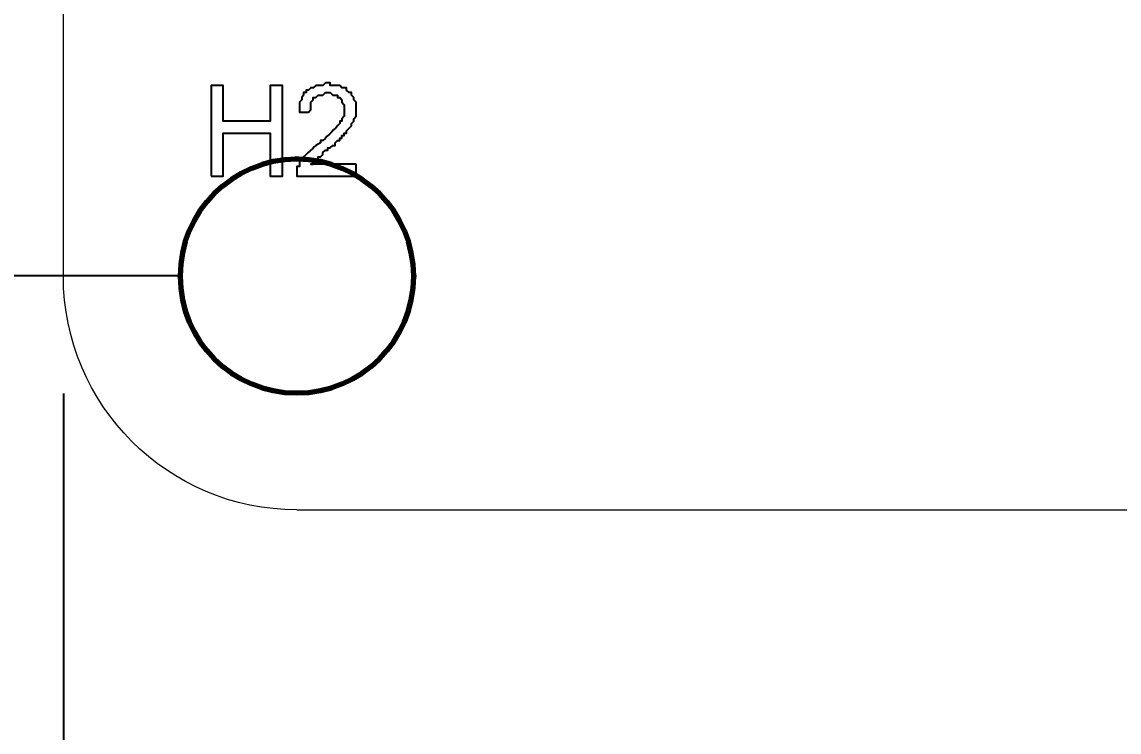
# Model space of a CAD drawing. Header units: millimetres. Extents: x -109 to -14.2, y -107.5 to -24.7.
# Drawn here: x -88.26 to -76.56, y -99.97 to -92.4 of the extents above; entities that cross this region are included whole.
import ezdxf

# ---------------------------------------------------------------- set-up
doc = ezdxf.new("R2010")
doc.units = ezdxf.units.MM
doc.header["$MEASUREMENT"] = 0
doc.layers.add('layer 1', color=7, linetype='Continuous')
doc.styles.get("Standard").update_dxf_attribs({"font": 'Deng.ttf'})
doc.dimstyles.get("Standard").update_dxf_attribs({"dimscale": 20, "dimtxt": 0.18, "dimasz": 0.18, "dimexe": 0.18, "dimexo": 0.0625, "dimgap": 0.09, "dimtad": 0, "dimtih": 1, "dimtoh": 1, "dimdec": 1, "dimzin": 0, "dimdsep": 46, "dimtxsty": 'Standard', "dimcen": 0.09, "dimadec": 0, "dimazin": 0, "dimtfac": 1, "dimtdec": 1, "dimtofl": 0, "dimtmove": 0, "dimatfit": 3, "dimfxl": 1, "dimtolj": 1, "dimtzin": 0, "dimarcsym": 0})

# ---------------------------------------------------------------- blocks, each defined once
blk = doc.blocks.new('*D4')
at = {"color": 0, "lineweight": -2, "transparency": 16777216}
for p, q in [((-87.814, -96.362), (-87.814, -107.54)), ((-30.83, -96.362), (-30.83, -107.54)), ((-84.214, -103.94), (-65.841, -103.94)), ((-34.43, -103.94), (-52.803, -103.94))]:
    blk.add_line(p, q, dxfattribs=at)
at = {"color": 0, "transparency": 16777216}
for points in [[(-84.214, -103.34), (-84.214, -104.54), (-87.814, -103.94)], [(-34.43, -103.34), (-34.43, -104.54), (-30.83, -103.94)]]:
    blk.add_solid(points, dxfattribs=at)
at = {"layer": 'Defpoints', "color": 0, "transparency": 16777216}
for p in [(-87.814, -95.112), (-30.83, -95.112), (-30.83, -103.94)]:
    blk.add_point(p, dxfattribs=at)
at = {"color": 0, "transparency": 16777216, "insert": (-59.322, -103.94), "char_height": 3.6, "attachment_point": 5}
blk.add_mtext('\\A1;57.0', dxfattribs=at)
blk = doc.blocks.new('*D5')
at = {"color": 0, "lineweight": -2, "transparency": 16777216}
for p, q in [((-86.575, -37.11), (-107.815, -37.11)), ((-104.215, -40.71), (-104.215, -62.346)), ((-104.215, -91.51), (-104.215, -69.874)), ((-86.575, -95.11), (-107.815, -95.11))]:
    blk.add_line(p, q, dxfattribs=at)
at = {"color": 0, "transparency": 16777216}
for points in [[(-104.815, -40.71), (-103.615, -40.71), (-104.215, -37.11)], [(-104.815, -91.51), (-103.615, -91.51), (-104.215, -95.11)]]:
    blk.add_solid(points, dxfattribs=at)
at = {"layer": 'Defpoints', "color": 0, "transparency": 16777216}
for p in [(-85.325, -37.11), (-104.215, -95.11), (-85.325, -95.11)]:
    blk.add_point(p, dxfattribs=at)
at = {"color": 0, "transparency": 16777216, "insert": (-104.215, -66.11), "char_height": 3.6, "attachment_point": 5}
blk.add_mtext('\\A1;58.0', dxfattribs=at)

msp = doc.modelspace()

# ---------------------------------------------------------------- linework, layer by layer
at = {"layer": 'layer 1', "color": 0, "lineweight": 18}
for points in [[(-87.814, -95.112), (-87.814, -95.112), (-87.814, -37.108), (-87.814, -37.108)], [(-85.323, -97.603), (-86.698, -97.603), (-87.814, -96.486), (-87.814, -95.112)], [(-85.323, -97.603), (-85.323, -97.603), (-33.321, -97.603), (-33.321, -97.603)]]:
    msp.add_open_spline(points, degree=3, dxfattribs=at)
at = {"layer": 'layer 1', "color": 0}
for points, knots in [([(-86.239, -94.047), (-86.239, -94.047), (-86.239, -93.079), (-86.239, -93.079), (-86.239, -93.079), (-86.239, -93.079), (-86.11, -93.079), (-86.11, -93.079), (-86.11, -93.079), (-86.11, -93.079), (-86.11, -93.46), (-86.11, -93.46), (-86.11, -93.46), (-86.11, -93.46), (-85.607, -93.46), (-85.607, -93.46), (-85.607, -93.46), (-85.607, -93.46), (-85.607, -93.079), (-85.607, -93.079), (-85.607, -93.079), (-85.607, -93.079), (-85.478, -93.079), (-85.478, -93.079), (-85.478, -93.079), (-85.478, -93.079), (-85.478, -94.047), (-85.478, -94.047), (-85.478, -94.047), (-85.478, -94.047), (-85.607, -94.047), (-85.607, -94.047), (-85.607, -94.047), (-85.607, -94.047), (-85.607, -93.589), (-85.607, -93.589), (-85.607, -93.589), (-85.607, -93.589), (-86.11, -93.589), (-86.11, -93.589), (-86.11, -93.589), (-86.11, -93.589), (-86.11, -94.047), (-86.11, -94.047), (-86.11, -94.047), (-86.11, -94.047), (-86.239, -94.047), (-86.239, -94.047)], [0, 0, 0, 0, 0.076923, 0.076923, 0.076923, 0.076923, 0.153846, 0.153846, 0.153846, 0.153846, 0.230769, 0.230769, 0.230769, 0.230769, 0.307692, 0.307692, 0.307692, 0.307692, 0.384615, 0.384615, 0.384615, 0.384615, 0.461538, 0.461538, 0.461538, 0.461538, 0.538462, 0.538462, 0.538462, 0.538462, 0.615385, 0.615385, 0.615385, 0.615385, 0.692308, 0.692308, 0.692308, 0.692308, 0.769231, 0.769231, 0.769231, 0.769231, 0.846154, 0.846154, 0.846154, 0.846154, 1, 1, 1, 1]), ([(-84.691, -93.918), (-84.691, -93.918), (-84.691, -94.047), (-84.691, -94.047), (-84.691, -94.047), (-84.691, -94.047), (-85.323, -94.047), (-85.323, -94.047), (-85.323, -94.047), (-85.323, -94.047), (-85.323, -93.944), (-85.323, -93.944), (-85.323, -93.944), (-85.323, -93.944), (-85.297, -93.944), (-85.297, -93.944), (-85.297, -93.944), (-85.297, -93.944), (-85.297, -93.892), (-85.297, -93.892), (-85.297, -93.892), (-85.297, -93.892), (-85.271, -93.866), (-85.271, -93.866), (-85.271, -93.866), (-85.271, -93.866), (-85.252, -93.866), (-85.252, -93.866), (-85.252, -93.866), (-85.252, -93.866), (-85.252, -93.84), (-85.252, -93.84), (-85.252, -93.84), (-85.206, -93.798), (-85.167, -93.765), (-85.123, -93.718), (-85.123, -93.718), (-85.123, -93.718), (-85.071, -93.692), (-85.071, -93.692), (-85.071, -93.692), (-85.071, -93.692), (-85.071, -93.666), (-85.071, -93.666), (-85.071, -93.666), (-85.071, -93.666), (-85.046, -93.666), (-85.046, -93.666), (-85.046, -93.666), (-84.985, -93.606), (-84.925, -93.546), (-84.865, -93.485), (-84.865, -93.485), (-84.865, -93.485), (-84.865, -93.46), (-84.865, -93.46), (-84.865, -93.46), (-84.865, -93.46), (-84.845, -93.46), (-84.845, -93.46), (-84.845, -93.46), (-84.845, -93.46), (-84.845, -93.434), (-84.845, -93.434), (-84.845, -93.434), (-84.845, -93.434), (-84.82, -93.408), (-84.82, -93.408), (-84.82, -93.408), (-84.82, -93.408), (-84.82, -93.285), (-84.82, -93.285), (-84.82, -93.285), (-84.82, -93.285), (-84.845, -93.259), (-84.845, -93.259), (-84.845, -93.259), (-84.845, -93.259), (-84.845, -93.234), (-84.845, -93.234), (-84.845, -93.234), (-84.845, -93.234), (-84.865, -93.208), (-84.865, -93.208), (-84.865, -93.208), (-84.865, -93.208), (-84.891, -93.208), (-84.891, -93.208), (-84.891, -93.208), (-84.891, -93.208), (-84.891, -93.182), (-84.891, -93.182), (-84.891, -93.182), (-84.891, -93.182), (-84.942, -93.182), (-84.942, -93.182), (-84.942, -93.182), (-84.942, -93.182), (-84.968, -93.156), (-84.968, -93.156), (-84.968, -93.156), (-84.968, -93.156), (-85.02, -93.156), (-85.02, -93.156), (-85.02, -93.156), (-85.02, -93.156), (-85.046, -93.182), (-85.046, -93.182), (-85.046, -93.182), (-85.046, -93.182), (-85.097, -93.182), (-85.097, -93.182), (-85.097, -93.182), (-85.097, -93.182), (-85.123, -93.208), (-85.123, -93.208), (-85.123, -93.208), (-85.123, -93.208), (-85.149, -93.208), (-85.149, -93.208), (-85.149, -93.208), (-85.149, -93.208), (-85.149, -93.234), (-85.149, -93.234), (-85.149, -93.234), (-85.149, -93.234), (-85.175, -93.259), (-85.175, -93.259), (-85.175, -93.259), (-85.175, -93.259), (-85.175, -93.337), (-85.175, -93.337), (-85.175, -93.337), (-85.175, -93.337), (-85.2, -93.363), (-85.2, -93.363), (-85.2, -93.363), (-85.2, -93.363), (-85.297, -93.363), (-85.297, -93.363), (-85.297, -93.363), (-85.297, -93.363), (-85.297, -93.259), (-85.297, -93.259), (-85.297, -93.259), (-85.297, -93.259), (-85.271, -93.234), (-85.271, -93.234), (-85.271, -93.234), (-85.271, -93.234), (-85.271, -93.208), (-85.271, -93.208), (-85.271, -93.208), (-85.271, -93.208), (-85.252, -93.182), (-85.252, -93.182), (-85.252, -93.182), (-85.252, -93.182), (-85.252, -93.156), (-85.252, -93.156), (-85.252, -93.156), (-85.252, -93.156), (-85.226, -93.156), (-85.226, -93.156), (-85.226, -93.156), (-85.226, -93.156), (-85.226, -93.13), (-85.226, -93.13), (-85.226, -93.13), (-85.226, -93.13), (-85.2, -93.13), (-85.2, -93.13), (-85.2, -93.13), (-85.2, -93.13), (-85.175, -93.105), (-85.175, -93.105), (-85.175, -93.105), (-85.175, -93.105), (-85.149, -93.105), (-85.149, -93.105), (-85.149, -93.105), (-85.149, -93.105), (-85.123, -93.079), (-85.123, -93.079), (-85.123, -93.079), (-85.123, -93.079), (-85.046, -93.079), (-85.046, -93.079), (-85.046, -93.079), (-85.046, -93.079), (-85.02, -93.053), (-85.02, -93.053), (-85.02, -93.053), (-85.02, -93.053), (-84.968, -93.053), (-84.968, -93.053), (-84.968, -93.053), (-84.968, -93.053), (-84.968, -93.079), (-84.968, -93.079), (-84.968, -93.079), (-84.968, -93.079), (-84.865, -93.079), (-84.865, -93.079), (-84.865, -93.079), (-84.865, -93.079), (-84.845, -93.105), (-84.845, -93.105), (-84.845, -93.105), (-84.845, -93.105), (-84.794, -93.105), (-84.794, -93.105), (-84.794, -93.105), (-84.794, -93.105), (-84.794, -93.13), (-84.794, -93.13), (-84.794, -93.13), (-84.794, -93.13), (-84.768, -93.156), (-84.768, -93.156), (-84.768, -93.156), (-84.768, -93.156), (-84.742, -93.156), (-84.742, -93.156), (-84.742, -93.156), (-84.742, -93.156), (-84.742, -93.182), (-84.742, -93.182), (-84.742, -93.182), (-84.742, -93.182), (-84.716, -93.208), (-84.716, -93.208), (-84.716, -93.208), (-84.716, -93.208), (-84.716, -93.234), (-84.716, -93.234), (-84.716, -93.234), (-84.716, -93.234), (-84.691, -93.259), (-84.691, -93.259), (-84.691, -93.259), (-84.691, -93.259), (-84.691, -93.408), (-84.691, -93.408), (-84.691, -93.408), (-84.691, -93.408), (-84.716, -93.434), (-84.716, -93.434), (-84.716, -93.434), (-84.716, -93.434), (-84.716, -93.46), (-84.716, -93.46), (-84.716, -93.46), (-84.716, -93.46), (-84.742, -93.485), (-84.742, -93.485), (-84.742, -93.485), (-84.742, -93.485), (-84.742, -93.511), (-84.742, -93.511), (-84.742, -93.511), (-84.742, -93.511), (-84.794, -93.563), (-84.794, -93.563), (-84.794, -93.563), (-84.794, -93.563), (-84.794, -93.589), (-84.794, -93.589), (-84.794, -93.589), (-84.794, -93.589), (-84.82, -93.589), (-84.82, -93.589), (-84.82, -93.589), (-84.82, -93.589), (-84.82, -93.614), (-84.82, -93.614), (-84.82, -93.614), (-84.82, -93.614), (-84.845, -93.614), (-84.845, -93.614), (-84.845, -93.614), (-84.845, -93.614), (-84.845, -93.64), (-84.845, -93.64), (-84.845, -93.64), (-84.845, -93.64), (-84.865, -93.64), (-84.865, -93.64), (-84.865, -93.64), (-84.865, -93.64), (-84.865, -93.666), (-84.865, -93.666), (-84.865, -93.666), (-84.865, -93.666), (-84.891, -93.666), (-84.891, -93.666), (-84.891, -93.666), (-84.891, -93.666), (-84.916, -93.692), (-84.916, -93.692), (-84.916, -93.692), (-84.916, -93.692), (-84.916, -93.718), (-84.916, -93.718), (-84.916, -93.718), (-84.916, -93.718), (-84.942, -93.718), (-84.942, -93.718), (-84.942, -93.718), (-84.942, -93.718), (-84.968, -93.744), (-84.968, -93.744), (-84.968, -93.744), (-84.968, -93.744), (-84.994, -93.744), (-84.994, -93.744), (-84.994, -93.744), (-84.994, -93.744), (-84.994, -93.769), (-84.994, -93.769), (-84.994, -93.769), (-84.994, -93.769), (-85.02, -93.769), (-85.02, -93.769), (-85.02, -93.769), (-85.02, -93.769), (-85.046, -93.795), (-85.046, -93.795), (-85.046, -93.795), (-85.046, -93.795), (-85.046, -93.814), (-85.046, -93.814), (-85.046, -93.814), (-85.046, -93.814), (-85.071, -93.84), (-85.071, -93.84), (-85.071, -93.84), (-85.071, -93.84), (-85.097, -93.84), (-85.097, -93.84), (-85.097, -93.84), (-85.097, -93.84), (-85.097, -93.866), (-85.097, -93.866), (-85.097, -93.866), (-85.097, -93.866), (-85.123, -93.866), (-85.123, -93.866), (-85.123, -93.866), (-85.123, -93.866), (-85.123, -93.892), (-85.123, -93.892), (-85.123, -93.892), (-85.123, -93.892), (-85.149, -93.892), (-85.149, -93.892), (-85.149, -93.892), (-85.149, -93.892), (-85.149, -93.918), (-85.149, -93.918), (-85.149, -93.918), (-85.149, -93.918), (-85.175, -93.918), (-85.175, -93.918), (-85.175, -93.918), (-85.175, -93.918), (-84.691, -93.918), (-84.691, -93.918)], [0, 0, 0, 0, 0.010753, 0.010753, 0.010753, 0.010753, 0.021505, 0.021505, 0.021505, 0.021505, 0.032258, 0.032258, 0.032258, 0.032258, 0.043011, 0.043011, 0.043011, 0.043011, 0.053763, 0.053763, 0.053763, 0.053763, 0.064516, 0.064516, 0.064516, 0.064516, 0.075269, 0.075269, 0.075269, 0.075269, 0.086022, 0.086022, 0.086022, 0.086022, 0.096774, 0.096774, 0.096774, 0.096774, 0.107527, 0.107527, 0.107527, 0.107527, 0.11828, 0.11828, 0.11828, 0.11828, 0.129032, 0.129032, 0.129032, 0.129032, 0.139785, 0.139785, 0.139785, 0.139785, 0.150538, 0.150538, 0.150538, 0.150538, 0.16129, 0.16129, 0.16129, 0.16129, 0.172043, 0.172043, 0.172043, 0.172043, 0.182796, 0.182796, 0.182796, 0.182796, 0.193548, 0.193548, 0.193548, 0.193548, 0.204301, 0.204301, 0.204301, 0.204301, 0.215054, 0.215054, 0.215054, 0.215054, 0.225806, 0.225806, 0.225806, 0.225806, 0.236559, 0.236559, 0.236559, 0.236559, 0.247312, 0.247312, 0.247312, 0.247312, 0.258065, 0.258065, 0.258065, 0.258065, 0.268817, 0.268817, 0.268817, 0.268817, 0.27957, 0.27957, 0.27957, 0.27957, 0.290323, 0.290323, 0.290323, 0.290323, 0.301075, 0.301075, 0.301075, 0.301075, 0.311828, 0.311828, 0.311828, 0.311828, 0.322581, 0.322581, 0.322581, 0.322581, 0.333333, 0.333333, 0.333333, 0.333333, 0.344086, 0.344086, 0.344086, 0.344086, 0.354839, 0.354839, 0.354839, 0.354839, 0.365591, 0.365591, 0.365591, 0.365591, 0.376344, 0.376344, 0.376344, 0.376344, 0.387097, 0.387097, 0.387097, 0.387097, 0.397849, 0.397849, 0.397849, 0.397849, 0.408602, 0.408602, 0.408602, 0.408602, 0.419355, 0.419355, 0.419355, 0.419355, 0.430108, 0.430108, 0.430108, 0.430108, 0.44086, 0.44086, 0.44086, 0.44086, 0.451613, 0.451613, 0.451613, 0.451613, 0.462366, 0.462366, 0.462366, 0.462366, 0.473118, 0.473118, 0.473118, 0.473118, 0.483871, 0.483871, 0.483871, 0.483871, 0.494624, 0.494624, 0.494624, 0.494624, 0.505376, 0.505376, 0.505376, 0.505376, 0.516129, 0.516129, 0.516129, 0.516129, 0.526882, 0.526882, 0.526882, 0.526882, 0.537634, 0.537634, 0.537634, 0.537634, 0.548387, 0.548387, 0.548387, 0.548387, 0.55914, 0.55914, 0.55914, 0.55914, 0.569892, 0.569892, 0.569892, 0.569892, 0.580645, 0.580645, 0.580645, 0.580645, 0.591398, 0.591398, 0.591398, 0.591398, 0.602151, 0.602151, 0.602151, 0.602151, 0.612903, 0.612903, 0.612903, 0.612903, 0.623656, 0.623656, 0.623656, 0.623656, 0.634409, 0.634409, 0.634409, 0.634409, 0.645161, 0.645161, 0.645161, 0.645161, 0.655914, 0.655914, 0.655914, 0.655914, 0.666667, 0.666667, 0.666667, 0.666667, 0.677419, 0.677419, 0.677419, 0.677419, 0.688172, 0.688172, 0.688172, 0.688172, 0.698925, 0.698925, 0.698925, 0.698925, 0.709677, 0.709677, 0.709677, 0.709677, 0.72043, 0.72043, 0.72043, 0.72043, 0.731183, 0.731183, 0.731183, 0.731183, 0.741935, 0.741935, 0.741935, 0.741935, 0.752688, 0.752688, 0.752688, 0.752688, 0.763441, 0.763441, 0.763441, 0.763441, 0.774194, 0.774194, 0.774194, 0.774194, 0.784946, 0.784946, 0.784946, 0.784946, 0.795699, 0.795699, 0.795699, 0.795699, 0.806452, 0.806452, 0.806452, 0.806452, 0.817204, 0.817204, 0.817204, 0.817204, 0.827957, 0.827957, 0.827957, 0.827957, 0.83871, 0.83871, 0.83871, 0.83871, 0.849462, 0.849462, 0.849462, 0.849462, 0.860215, 0.860215, 0.860215, 0.860215, 0.870968, 0.870968, 0.870968, 0.870968, 0.88172, 0.88172, 0.88172, 0.88172, 0.892473, 0.892473, 0.892473, 0.892473, 0.903226, 0.903226, 0.903226, 0.903226, 0.913978, 0.913978, 0.913978, 0.913979, 0.924731, 0.924731, 0.924731, 0.924731, 0.935484, 0.935484, 0.935484, 0.935484, 0.946237, 0.946237, 0.946237, 0.946237, 0.956989, 0.956989, 0.956989, 0.956989, 0.967742, 0.967742, 0.967742, 0.967742, 0.978495, 0.978495, 0.978495, 0.978495, 1, 1, 1, 1])]:
    msp.add_open_spline(points, degree=3, knots=knots, dxfattribs=at)
at = {"layer": 'layer 1', "color": 0, "lineweight": 9}
msp.add_open_spline([(-85.323, -96.357), (-85.323, -96.357), (-85.659, -96.331), (-85.659, -96.331), (-85.659, -96.331), (-85.659, -96.331), (-85.962, -96.202), (-85.962, -96.202), (-85.962, -96.202), (-85.962, -96.202), (-86.214, -96.002), (-86.214, -96.002), (-86.214, -96.002), (-86.214, -96.002), (-86.42, -95.751), (-86.42, -95.751), (-86.42, -95.751), (-86.42, -95.751), (-86.543, -95.441), (-86.543, -95.441), (-86.543, -95.441), (-86.543, -95.441), (-86.594, -95.112), (-86.594, -95.112), (-86.594, -95.112), (-86.594, -95.112), (-86.543, -94.783), (-86.543, -94.783), (-86.543, -94.783), (-86.543, -94.783), (-86.42, -94.479), (-86.42, -94.479), (-86.42, -94.479), (-86.42, -94.479), (-86.214, -94.221), (-86.214, -94.221), (-86.214, -94.221), (-86.214, -94.221), (-85.962, -94.021), (-85.962, -94.021), (-85.962, -94.021), (-85.962, -94.021), (-85.659, -93.892), (-85.659, -93.892), (-85.659, -93.892), (-85.659, -93.892), (-85.323, -93.84), (-85.323, -93.84), (-85.323, -93.84), (-85.323, -93.84), (-84.994, -93.892), (-84.994, -93.892), (-84.994, -93.892), (-84.994, -93.892), (-84.691, -94.021), (-84.691, -94.021), (-84.691, -94.021), (-84.691, -94.021), (-84.439, -94.221), (-84.439, -94.221), (-84.439, -94.221), (-84.439, -94.221), (-84.232, -94.479), (-84.232, -94.479), (-84.232, -94.479), (-84.232, -94.479), (-84.103, -94.783), (-84.103, -94.783), (-84.103, -94.783), (-84.103, -94.783), (-84.052, -95.112), (-84.052, -95.112), (-84.052, -95.112), (-84.052, -95.112), (-84.103, -95.441), (-84.103, -95.441), (-84.103, -95.441), (-84.103, -95.441), (-84.232, -95.751), (-84.232, -95.751), (-84.232, -95.751), (-84.232, -95.751), (-84.439, -96.002), (-84.439, -96.002), (-84.439, -96.002), (-84.439, -96.002), (-84.691, -96.202), (-84.691, -96.202), (-84.691, -96.202), (-84.691, -96.202), (-84.994, -96.331), (-84.994, -96.331), (-84.994, -96.331), (-84.994, -96.331), (-85.323, -96.357), (-85.323, -96.357)], degree=3, knots=[0, 0, 0, 0, 0.04, 0.04, 0.04, 0.04, 0.08, 0.08, 0.08, 0.08, 0.12, 0.12, 0.12, 0.12, 0.16, 0.16, 0.16, 0.16, 0.2, 0.2, 0.2, 0.2, 0.24, 0.24, 0.24, 0.24, 0.28, 0.28, 0.28, 0.28, 0.32, 0.32, 0.32, 0.32, 0.36, 0.36, 0.36, 0.36, 0.4, 0.4, 0.4, 0.4, 0.44, 0.44, 0.44, 0.44, 0.48, 0.48, 0.48, 0.48, 0.52, 0.52, 0.52, 0.52, 0.56, 0.56, 0.56, 0.56, 0.6, 0.6, 0.6, 0.6, 0.64, 0.64, 0.64, 0.64, 0.68, 0.68, 0.68, 0.68, 0.72, 0.72, 0.72, 0.72, 0.76, 0.76, 0.76, 0.76, 0.8, 0.8, 0.8, 0.8, 0.84, 0.84, 0.84, 0.84, 0.88, 0.88, 0.88, 0.88, 0.92, 0.92, 0.92, 0.92, 1, 1, 1, 1], dxfattribs=at)
msp.add_open_spline([(-85.323, -96.357), (-85.323, -96.357), (-85.659, -96.331), (-85.659, -96.331), (-85.659, -96.331), (-85.659, -96.331), (-85.962, -96.202), (-85.962, -96.202), (-85.962, -96.202), (-85.962, -96.202), (-86.214, -96.002), (-86.214, -96.002), (-86.214, -96.002), (-86.214, -96.002), (-86.42, -95.751), (-86.42, -95.751), (-86.42, -95.751), (-86.42, -95.751), (-86.543, -95.441), (-86.543, -95.441), (-86.543, -95.441), (-86.543, -95.441), (-86.594, -95.112), (-86.594, -95.112), (-86.594, -95.112), (-86.594, -95.112), (-86.543, -94.783), (-86.543, -94.783), (-86.543, -94.783), (-86.543, -94.783), (-86.42, -94.479), (-86.42, -94.479), (-86.42, -94.479), (-86.42, -94.479), (-86.214, -94.221), (-86.214, -94.221), (-86.214, -94.221), (-86.214, -94.221), (-85.962, -94.021), (-85.962, -94.021), (-85.962, -94.021), (-85.962, -94.021), (-85.659, -93.892), (-85.659, -93.892), (-85.659, -93.892), (-85.659, -93.892), (-85.323, -93.84), (-85.323, -93.84), (-85.323, -93.84), (-85.323, -93.84), (-84.994, -93.892), (-84.994, -93.892), (-84.994, -93.892), (-84.994, -93.892), (-84.691, -94.021), (-84.691, -94.021), (-84.691, -94.021), (-84.691, -94.021), (-84.439, -94.221), (-84.439, -94.221), (-84.439, -94.221), (-84.439, -94.221), (-84.232, -94.479), (-84.232, -94.479), (-84.232, -94.479), (-84.232, -94.479), (-84.103, -94.783), (-84.103, -94.783), (-84.103, -94.783), (-84.103, -94.783), (-84.052, -95.112), (-84.052, -95.112), (-84.052, -95.112), (-84.052, -95.112), (-84.103, -95.441), (-84.103, -95.441), (-84.103, -95.441), (-84.103, -95.441), (-84.232, -95.751), (-84.232, -95.751), (-84.232, -95.751), (-84.232, -95.751), (-84.439, -96.002), (-84.439, -96.002), (-84.439, -96.002), (-84.439, -96.002), (-84.691, -96.202), (-84.691, -96.202), (-84.691, -96.202), (-84.691, -96.202), (-84.994, -96.331), (-84.994, -96.331), (-84.994, -96.331), (-84.994, -96.331), (-85.323, -96.357), (-85.323, -96.357)], degree=3, knots=[0, 0, 0, 0, 0.04, 0.04, 0.04, 0.04, 0.08, 0.08, 0.08, 0.08, 0.12, 0.12, 0.12, 0.12, 0.16, 0.16, 0.16, 0.16, 0.2, 0.2, 0.2, 0.2, 0.24, 0.24, 0.24, 0.24, 0.28, 0.28, 0.28, 0.28, 0.32, 0.32, 0.32, 0.32, 0.36, 0.36, 0.36, 0.36, 0.4, 0.4, 0.4, 0.4, 0.44, 0.44, 0.44, 0.44, 0.48, 0.48, 0.48, 0.48, 0.52, 0.52, 0.52, 0.52, 0.56, 0.56, 0.56, 0.56, 0.6, 0.6, 0.6, 0.6, 0.64, 0.64, 0.64, 0.64, 0.68, 0.68, 0.68, 0.68, 0.72, 0.72, 0.72, 0.72, 0.76, 0.76, 0.76, 0.76, 0.8, 0.8, 0.8, 0.8, 0.84, 0.84, 0.84, 0.84, 0.88, 0.88, 0.88, 0.88, 0.92, 0.92, 0.92, 0.92, 1, 1, 1, 1], dxfattribs=at)
msp.add_open_spline([(-85.323, -96.357), (-85.323, -96.357), (-85.659, -96.331), (-85.659, -96.331), (-85.659, -96.331), (-85.659, -96.331), (-85.962, -96.202), (-85.962, -96.202), (-85.962, -96.202), (-85.962, -96.202), (-86.214, -96.002), (-86.214, -96.002), (-86.214, -96.002), (-86.214, -96.002), (-86.42, -95.751), (-86.42, -95.751), (-86.42, -95.751), (-86.42, -95.751), (-86.543, -95.441), (-86.543, -95.441), (-86.543, -95.441), (-86.543, -95.441), (-86.594, -95.112), (-86.594, -95.112), (-86.594, -95.112), (-86.594, -95.112), (-86.543, -94.783), (-86.543, -94.783), (-86.543, -94.783), (-86.543, -94.783), (-86.42, -94.479), (-86.42, -94.479), (-86.42, -94.479), (-86.42, -94.479), (-86.214, -94.221), (-86.214, -94.221), (-86.214, -94.221), (-86.214, -94.221), (-85.962, -94.021), (-85.962, -94.021), (-85.962, -94.021), (-85.962, -94.021), (-85.659, -93.892), (-85.659, -93.892), (-85.659, -93.892), (-85.659, -93.892), (-85.323, -93.84), (-85.323, -93.84), (-85.323, -93.84), (-85.323, -93.84), (-84.994, -93.892), (-84.994, -93.892), (-84.994, -93.892), (-84.994, -93.892), (-84.691, -94.021), (-84.691, -94.021), (-84.691, -94.021), (-84.691, -94.021), (-84.439, -94.221), (-84.439, -94.221), (-84.439, -94.221), (-84.439, -94.221), (-84.232, -94.479), (-84.232, -94.479), (-84.232, -94.479), (-84.232, -94.479), (-84.103, -94.783), (-84.103, -94.783), (-84.103, -94.783), (-84.103, -94.783), (-84.052, -95.112), (-84.052, -95.112), (-84.052, -95.112), (-84.052, -95.112), (-84.103, -95.441), (-84.103, -95.441), (-84.103, -95.441), (-84.103, -95.441), (-84.232, -95.751), (-84.232, -95.751), (-84.232, -95.751), (-84.232, -95.751), (-84.439, -96.002), (-84.439, -96.002), (-84.439, -96.002), (-84.439, -96.002), (-84.691, -96.202), (-84.691, -96.202), (-84.691, -96.202), (-84.691, -96.202), (-84.994, -96.331), (-84.994, -96.331), (-84.994, -96.331), (-84.994, -96.331), (-85.323, -96.357), (-85.323, -96.357)], degree=3, knots=[0, 0, 0, 0, 0.04, 0.04, 0.04, 0.04, 0.08, 0.08, 0.08, 0.08, 0.12, 0.12, 0.12, 0.12, 0.16, 0.16, 0.16, 0.16, 0.2, 0.2, 0.2, 0.2, 0.24, 0.24, 0.24, 0.24, 0.28, 0.28, 0.28, 0.28, 0.32, 0.32, 0.32, 0.32, 0.36, 0.36, 0.36, 0.36, 0.4, 0.4, 0.4, 0.4, 0.44, 0.44, 0.44, 0.44, 0.48, 0.48, 0.48, 0.48, 0.52, 0.52, 0.52, 0.52, 0.56, 0.56, 0.56, 0.56, 0.6, 0.6, 0.6, 0.6, 0.64, 0.64, 0.64, 0.64, 0.68, 0.68, 0.68, 0.68, 0.72, 0.72, 0.72, 0.72, 0.76, 0.76, 0.76, 0.76, 0.8, 0.8, 0.8, 0.8, 0.84, 0.84, 0.84, 0.84, 0.88, 0.88, 0.88, 0.88, 0.92, 0.92, 0.92, 0.92, 1, 1, 1, 1], dxfattribs=at)
msp.add_open_spline([(-85.323, -96.357), (-85.323, -96.357), (-85.659, -96.331), (-85.659, -96.331), (-85.659, -96.331), (-85.659, -96.331), (-85.962, -96.202), (-85.962, -96.202), (-85.962, -96.202), (-85.962, -96.202), (-86.214, -96.002), (-86.214, -96.002), (-86.214, -96.002), (-86.214, -96.002), (-86.42, -95.751), (-86.42, -95.751), (-86.42, -95.751), (-86.42, -95.751), (-86.543, -95.441), (-86.543, -95.441), (-86.543, -95.441), (-86.543, -95.441), (-86.594, -95.112), (-86.594, -95.112), (-86.594, -95.112), (-86.594, -95.112), (-86.543, -94.783), (-86.543, -94.783), (-86.543, -94.783), (-86.543, -94.783), (-86.42, -94.479), (-86.42, -94.479), (-86.42, -94.479), (-86.42, -94.479), (-86.214, -94.221), (-86.214, -94.221), (-86.214, -94.221), (-86.214, -94.221), (-85.962, -94.021), (-85.962, -94.021), (-85.962, -94.021), (-85.962, -94.021), (-85.659, -93.892), (-85.659, -93.892), (-85.659, -93.892), (-85.659, -93.892), (-85.323, -93.84), (-85.323, -93.84), (-85.323, -93.84), (-85.323, -93.84), (-84.994, -93.892), (-84.994, -93.892), (-84.994, -93.892), (-84.994, -93.892), (-84.691, -94.021), (-84.691, -94.021), (-84.691, -94.021), (-84.691, -94.021), (-84.439, -94.221), (-84.439, -94.221), (-84.439, -94.221), (-84.439, -94.221), (-84.232, -94.479), (-84.232, -94.479), (-84.232, -94.479), (-84.232, -94.479), (-84.103, -94.783), (-84.103, -94.783), (-84.103, -94.783), (-84.103, -94.783), (-84.052, -95.112), (-84.052, -95.112), (-84.052, -95.112), (-84.052, -95.112), (-84.103, -95.441), (-84.103, -95.441), (-84.103, -95.441), (-84.103, -95.441), (-84.232, -95.751), (-84.232, -95.751), (-84.232, -95.751), (-84.232, -95.751), (-84.439, -96.002), (-84.439, -96.002), (-84.439, -96.002), (-84.439, -96.002), (-84.691, -96.202), (-84.691, -96.202), (-84.691, -96.202), (-84.691, -96.202), (-84.994, -96.331), (-84.994, -96.331), (-84.994, -96.331), (-84.994, -96.331), (-85.323, -96.357), (-85.323, -96.357)], degree=3, knots=[0, 0, 0, 0, 0.04, 0.04, 0.04, 0.04, 0.08, 0.08, 0.08, 0.08, 0.12, 0.12, 0.12, 0.12, 0.16, 0.16, 0.16, 0.16, 0.2, 0.2, 0.2, 0.2, 0.24, 0.24, 0.24, 0.24, 0.28, 0.28, 0.28, 0.28, 0.32, 0.32, 0.32, 0.32, 0.36, 0.36, 0.36, 0.36, 0.4, 0.4, 0.4, 0.4, 0.44, 0.44, 0.44, 0.44, 0.48, 0.48, 0.48, 0.48, 0.52, 0.52, 0.52, 0.52, 0.56, 0.56, 0.56, 0.56, 0.6, 0.6, 0.6, 0.6, 0.64, 0.64, 0.64, 0.64, 0.68, 0.68, 0.68, 0.68, 0.72, 0.72, 0.72, 0.72, 0.76, 0.76, 0.76, 0.76, 0.8, 0.8, 0.8, 0.8, 0.84, 0.84, 0.84, 0.84, 0.88, 0.88, 0.88, 0.88, 0.92, 0.92, 0.92, 0.92, 1, 1, 1, 1], dxfattribs=at)
msp.add_open_spline([(-85.323, -96.357), (-85.323, -96.357), (-85.659, -96.331), (-85.659, -96.331), (-85.659, -96.331), (-85.659, -96.331), (-85.962, -96.202), (-85.962, -96.202), (-85.962, -96.202), (-85.962, -96.202), (-86.214, -96.002), (-86.214, -96.002), (-86.214, -96.002), (-86.214, -96.002), (-86.42, -95.751), (-86.42, -95.751), (-86.42, -95.751), (-86.42, -95.751), (-86.543, -95.441), (-86.543, -95.441), (-86.543, -95.441), (-86.543, -95.441), (-86.594, -95.112), (-86.594, -95.112), (-86.594, -95.112), (-86.594, -95.112), (-86.543, -94.783), (-86.543, -94.783), (-86.543, -94.783), (-86.543, -94.783), (-86.42, -94.479), (-86.42, -94.479), (-86.42, -94.479), (-86.42, -94.479), (-86.214, -94.221), (-86.214, -94.221), (-86.214, -94.221), (-86.214, -94.221), (-85.962, -94.021), (-85.962, -94.021), (-85.962, -94.021), (-85.962, -94.021), (-85.659, -93.892), (-85.659, -93.892), (-85.659, -93.892), (-85.659, -93.892), (-85.323, -93.84), (-85.323, -93.84), (-85.323, -93.84), (-85.323, -93.84), (-84.994, -93.892), (-84.994, -93.892), (-84.994, -93.892), (-84.994, -93.892), (-84.691, -94.021), (-84.691, -94.021), (-84.691, -94.021), (-84.691, -94.021), (-84.439, -94.221), (-84.439, -94.221), (-84.439, -94.221), (-84.439, -94.221), (-84.232, -94.479), (-84.232, -94.479), (-84.232, -94.479), (-84.232, -94.479), (-84.103, -94.783), (-84.103, -94.783), (-84.103, -94.783), (-84.103, -94.783), (-84.052, -95.112), (-84.052, -95.112), (-84.052, -95.112), (-84.052, -95.112), (-84.103, -95.441), (-84.103, -95.441), (-84.103, -95.441), (-84.103, -95.441), (-84.232, -95.751), (-84.232, -95.751), (-84.232, -95.751), (-84.232, -95.751), (-84.439, -96.002), (-84.439, -96.002), (-84.439, -96.002), (-84.439, -96.002), (-84.691, -96.202), (-84.691, -96.202), (-84.691, -96.202), (-84.691, -96.202), (-84.994, -96.331), (-84.994, -96.331), (-84.994, -96.331), (-84.994, -96.331), (-85.323, -96.357), (-85.323, -96.357)], degree=3, knots=[0, 0, 0, 0, 0.04, 0.04, 0.04, 0.04, 0.08, 0.08, 0.08, 0.08, 0.12, 0.12, 0.12, 0.12, 0.16, 0.16, 0.16, 0.16, 0.2, 0.2, 0.2, 0.2, 0.24, 0.24, 0.24, 0.24, 0.28, 0.28, 0.28, 0.28, 0.32, 0.32, 0.32, 0.32, 0.36, 0.36, 0.36, 0.36, 0.4, 0.4, 0.4, 0.4, 0.44, 0.44, 0.44, 0.44, 0.48, 0.48, 0.48, 0.48, 0.52, 0.52, 0.52, 0.52, 0.56, 0.56, 0.56, 0.56, 0.6, 0.6, 0.6, 0.6, 0.64, 0.64, 0.64, 0.64, 0.68, 0.68, 0.68, 0.68, 0.72, 0.72, 0.72, 0.72, 0.76, 0.76, 0.76, 0.76, 0.8, 0.8, 0.8, 0.8, 0.84, 0.84, 0.84, 0.84, 0.88, 0.88, 0.88, 0.88, 0.92, 0.92, 0.92, 0.92, 1, 1, 1, 1], dxfattribs=at)
msp.add_open_spline([(-85.323, -96.357), (-85.323, -96.357), (-85.659, -96.331), (-85.659, -96.331), (-85.659, -96.331), (-85.659, -96.331), (-85.962, -96.202), (-85.962, -96.202), (-85.962, -96.202), (-85.962, -96.202), (-86.214, -96.002), (-86.214, -96.002), (-86.214, -96.002), (-86.214, -96.002), (-86.42, -95.751), (-86.42, -95.751), (-86.42, -95.751), (-86.42, -95.751), (-86.543, -95.441), (-86.543, -95.441), (-86.543, -95.441), (-86.543, -95.441), (-86.594, -95.112), (-86.594, -95.112), (-86.594, -95.112), (-86.594, -95.112), (-86.543, -94.783), (-86.543, -94.783), (-86.543, -94.783), (-86.543, -94.783), (-86.42, -94.479), (-86.42, -94.479), (-86.42, -94.479), (-86.42, -94.479), (-86.214, -94.221), (-86.214, -94.221), (-86.214, -94.221), (-86.214, -94.221), (-85.962, -94.021), (-85.962, -94.021), (-85.962, -94.021), (-85.962, -94.021), (-85.659, -93.892), (-85.659, -93.892), (-85.659, -93.892), (-85.659, -93.892), (-85.323, -93.84), (-85.323, -93.84), (-85.323, -93.84), (-85.323, -93.84), (-84.994, -93.892), (-84.994, -93.892), (-84.994, -93.892), (-84.994, -93.892), (-84.691, -94.021), (-84.691, -94.021), (-84.691, -94.021), (-84.691, -94.021), (-84.439, -94.221), (-84.439, -94.221), (-84.439, -94.221), (-84.439, -94.221), (-84.232, -94.479), (-84.232, -94.479), (-84.232, -94.479), (-84.232, -94.479), (-84.103, -94.783), (-84.103, -94.783), (-84.103, -94.783), (-84.103, -94.783), (-84.052, -95.112), (-84.052, -95.112), (-84.052, -95.112), (-84.052, -95.112), (-84.103, -95.441), (-84.103, -95.441), (-84.103, -95.441), (-84.103, -95.441), (-84.232, -95.751), (-84.232, -95.751), (-84.232, -95.751), (-84.232, -95.751), (-84.439, -96.002), (-84.439, -96.002), (-84.439, -96.002), (-84.439, -96.002), (-84.691, -96.202), (-84.691, -96.202), (-84.691, -96.202), (-84.691, -96.202), (-84.994, -96.331), (-84.994, -96.331), (-84.994, -96.331), (-84.994, -96.331), (-85.323, -96.357), (-85.323, -96.357)], degree=3, knots=[0, 0, 0, 0, 0.04, 0.04, 0.04, 0.04, 0.08, 0.08, 0.08, 0.08, 0.12, 0.12, 0.12, 0.12, 0.16, 0.16, 0.16, 0.16, 0.2, 0.2, 0.2, 0.2, 0.24, 0.24, 0.24, 0.24, 0.28, 0.28, 0.28, 0.28, 0.32, 0.32, 0.32, 0.32, 0.36, 0.36, 0.36, 0.36, 0.4, 0.4, 0.4, 0.4, 0.44, 0.44, 0.44, 0.44, 0.48, 0.48, 0.48, 0.48, 0.52, 0.52, 0.52, 0.52, 0.56, 0.56, 0.56, 0.56, 0.6, 0.6, 0.6, 0.6, 0.64, 0.64, 0.64, 0.64, 0.68, 0.68, 0.68, 0.68, 0.72, 0.72, 0.72, 0.72, 0.76, 0.76, 0.76, 0.76, 0.8, 0.8, 0.8, 0.8, 0.84, 0.84, 0.84, 0.84, 0.88, 0.88, 0.88, 0.88, 0.92, 0.92, 0.92, 0.92, 1, 1, 1, 1], dxfattribs=at)
msp.add_open_spline([(-85.323, -96.357), (-85.323, -96.357), (-85.659, -96.331), (-85.659, -96.331), (-85.659, -96.331), (-85.659, -96.331), (-85.962, -96.202), (-85.962, -96.202), (-85.962, -96.202), (-85.962, -96.202), (-86.214, -96.002), (-86.214, -96.002), (-86.214, -96.002), (-86.214, -96.002), (-86.42, -95.751), (-86.42, -95.751), (-86.42, -95.751), (-86.42, -95.751), (-86.543, -95.441), (-86.543, -95.441), (-86.543, -95.441), (-86.543, -95.441), (-86.594, -95.112), (-86.594, -95.112), (-86.594, -95.112), (-86.594, -95.112), (-86.543, -94.783), (-86.543, -94.783), (-86.543, -94.783), (-86.543, -94.783), (-86.42, -94.479), (-86.42, -94.479), (-86.42, -94.479), (-86.42, -94.479), (-86.214, -94.221), (-86.214, -94.221), (-86.214, -94.221), (-86.214, -94.221), (-85.962, -94.021), (-85.962, -94.021), (-85.962, -94.021), (-85.962, -94.021), (-85.659, -93.892), (-85.659, -93.892), (-85.659, -93.892), (-85.659, -93.892), (-85.323, -93.84), (-85.323, -93.84), (-85.323, -93.84), (-85.323, -93.84), (-84.994, -93.892), (-84.994, -93.892), (-84.994, -93.892), (-84.994, -93.892), (-84.691, -94.021), (-84.691, -94.021), (-84.691, -94.021), (-84.691, -94.021), (-84.439, -94.221), (-84.439, -94.221), (-84.439, -94.221), (-84.439, -94.221), (-84.232, -94.479), (-84.232, -94.479), (-84.232, -94.479), (-84.232, -94.479), (-84.103, -94.783), (-84.103, -94.783), (-84.103, -94.783), (-84.103, -94.783), (-84.052, -95.112), (-84.052, -95.112), (-84.052, -95.112), (-84.052, -95.112), (-84.103, -95.441), (-84.103, -95.441), (-84.103, -95.441), (-84.103, -95.441), (-84.232, -95.751), (-84.232, -95.751), (-84.232, -95.751), (-84.232, -95.751), (-84.439, -96.002), (-84.439, -96.002), (-84.439, -96.002), (-84.439, -96.002), (-84.691, -96.202), (-84.691, -96.202), (-84.691, -96.202), (-84.691, -96.202), (-84.994, -96.331), (-84.994, -96.331), (-84.994, -96.331), (-84.994, -96.331), (-85.323, -96.357), (-85.323, -96.357)], degree=3, knots=[0, 0, 0, 0, 0.04, 0.04, 0.04, 0.04, 0.08, 0.08, 0.08, 0.08, 0.12, 0.12, 0.12, 0.12, 0.16, 0.16, 0.16, 0.16, 0.2, 0.2, 0.2, 0.2, 0.24, 0.24, 0.24, 0.24, 0.28, 0.28, 0.28, 0.28, 0.32, 0.32, 0.32, 0.32, 0.36, 0.36, 0.36, 0.36, 0.4, 0.4, 0.4, 0.4, 0.44, 0.44, 0.44, 0.44, 0.48, 0.48, 0.48, 0.48, 0.52, 0.52, 0.52, 0.52, 0.56, 0.56, 0.56, 0.56, 0.6, 0.6, 0.6, 0.6, 0.64, 0.64, 0.64, 0.64, 0.68, 0.68, 0.68, 0.68, 0.72, 0.72, 0.72, 0.72, 0.76, 0.76, 0.76, 0.76, 0.8, 0.8, 0.8, 0.8, 0.84, 0.84, 0.84, 0.84, 0.88, 0.88, 0.88, 0.88, 0.92, 0.92, 0.92, 0.92, 1, 1, 1, 1], dxfattribs=at)
msp.add_open_spline([(-85.323, -96.357), (-85.323, -96.357), (-85.659, -96.331), (-85.659, -96.331), (-85.659, -96.331), (-85.659, -96.331), (-85.962, -96.202), (-85.962, -96.202), (-85.962, -96.202), (-85.962, -96.202), (-86.214, -96.002), (-86.214, -96.002), (-86.214, -96.002), (-86.214, -96.002), (-86.42, -95.751), (-86.42, -95.751), (-86.42, -95.751), (-86.42, -95.751), (-86.543, -95.441), (-86.543, -95.441), (-86.543, -95.441), (-86.543, -95.441), (-86.594, -95.112), (-86.594, -95.112), (-86.594, -95.112), (-86.594, -95.112), (-86.543, -94.783), (-86.543, -94.783), (-86.543, -94.783), (-86.543, -94.783), (-86.42, -94.479), (-86.42, -94.479), (-86.42, -94.479), (-86.42, -94.479), (-86.214, -94.221), (-86.214, -94.221), (-86.214, -94.221), (-86.214, -94.221), (-85.962, -94.021), (-85.962, -94.021), (-85.962, -94.021), (-85.962, -94.021), (-85.659, -93.892), (-85.659, -93.892), (-85.659, -93.892), (-85.659, -93.892), (-85.323, -93.84), (-85.323, -93.84), (-85.323, -93.84), (-85.323, -93.84), (-84.994, -93.892), (-84.994, -93.892), (-84.994, -93.892), (-84.994, -93.892), (-84.691, -94.021), (-84.691, -94.021), (-84.691, -94.021), (-84.691, -94.021), (-84.439, -94.221), (-84.439, -94.221), (-84.439, -94.221), (-84.439, -94.221), (-84.232, -94.479), (-84.232, -94.479), (-84.232, -94.479), (-84.232, -94.479), (-84.103, -94.783), (-84.103, -94.783), (-84.103, -94.783), (-84.103, -94.783), (-84.052, -95.112), (-84.052, -95.112), (-84.052, -95.112), (-84.052, -95.112), (-84.103, -95.441), (-84.103, -95.441), (-84.103, -95.441), (-84.103, -95.441), (-84.232, -95.751), (-84.232, -95.751), (-84.232, -95.751), (-84.232, -95.751), (-84.439, -96.002), (-84.439, -96.002), (-84.439, -96.002), (-84.439, -96.002), (-84.691, -96.202), (-84.691, -96.202), (-84.691, -96.202), (-84.691, -96.202), (-84.994, -96.331), (-84.994, -96.331), (-84.994, -96.331), (-84.994, -96.331), (-85.323, -96.357), (-85.323, -96.357)], degree=3, knots=[0, 0, 0, 0, 0.04, 0.04, 0.04, 0.04, 0.08, 0.08, 0.08, 0.08, 0.12, 0.12, 0.12, 0.12, 0.16, 0.16, 0.16, 0.16, 0.2, 0.2, 0.2, 0.2, 0.24, 0.24, 0.24, 0.24, 0.28, 0.28, 0.28, 0.28, 0.32, 0.32, 0.32, 0.32, 0.36, 0.36, 0.36, 0.36, 0.4, 0.4, 0.4, 0.4, 0.44, 0.44, 0.44, 0.44, 0.48, 0.48, 0.48, 0.48, 0.52, 0.52, 0.52, 0.52, 0.56, 0.56, 0.56, 0.56, 0.6, 0.6, 0.6, 0.6, 0.64, 0.64, 0.64, 0.64, 0.68, 0.68, 0.68, 0.68, 0.72, 0.72, 0.72, 0.72, 0.76, 0.76, 0.76, 0.76, 0.8, 0.8, 0.8, 0.8, 0.84, 0.84, 0.84, 0.84, 0.88, 0.88, 0.88, 0.88, 0.92, 0.92, 0.92, 0.92, 1, 1, 1, 1], dxfattribs=at)
msp.add_open_spline([(-85.323, -96.357), (-85.323, -96.357), (-85.659, -96.331), (-85.659, -96.331), (-85.659, -96.331), (-85.659, -96.331), (-85.962, -96.202), (-85.962, -96.202), (-85.962, -96.202), (-85.962, -96.202), (-86.214, -96.002), (-86.214, -96.002), (-86.214, -96.002), (-86.214, -96.002), (-86.42, -95.751), (-86.42, -95.751), (-86.42, -95.751), (-86.42, -95.751), (-86.543, -95.441), (-86.543, -95.441), (-86.543, -95.441), (-86.543, -95.441), (-86.594, -95.112), (-86.594, -95.112), (-86.594, -95.112), (-86.594, -95.112), (-86.543, -94.783), (-86.543, -94.783), (-86.543, -94.783), (-86.543, -94.783), (-86.42, -94.479), (-86.42, -94.479), (-86.42, -94.479), (-86.42, -94.479), (-86.214, -94.221), (-86.214, -94.221), (-86.214, -94.221), (-86.214, -94.221), (-85.962, -94.021), (-85.962, -94.021), (-85.962, -94.021), (-85.962, -94.021), (-85.659, -93.892), (-85.659, -93.892), (-85.659, -93.892), (-85.659, -93.892), (-85.323, -93.84), (-85.323, -93.84), (-85.323, -93.84), (-85.323, -93.84), (-84.994, -93.892), (-84.994, -93.892), (-84.994, -93.892), (-84.994, -93.892), (-84.691, -94.021), (-84.691, -94.021), (-84.691, -94.021), (-84.691, -94.021), (-84.439, -94.221), (-84.439, -94.221), (-84.439, -94.221), (-84.439, -94.221), (-84.232, -94.479), (-84.232, -94.479), (-84.232, -94.479), (-84.232, -94.479), (-84.103, -94.783), (-84.103, -94.783), (-84.103, -94.783), (-84.103, -94.783), (-84.052, -95.112), (-84.052, -95.112), (-84.052, -95.112), (-84.052, -95.112), (-84.103, -95.441), (-84.103, -95.441), (-84.103, -95.441), (-84.103, -95.441), (-84.232, -95.751), (-84.232, -95.751), (-84.232, -95.751), (-84.232, -95.751), (-84.439, -96.002), (-84.439, -96.002), (-84.439, -96.002), (-84.439, -96.002), (-84.691, -96.202), (-84.691, -96.202), (-84.691, -96.202), (-84.691, -96.202), (-84.994, -96.331), (-84.994, -96.331), (-84.994, -96.331), (-84.994, -96.331), (-85.323, -96.357), (-85.323, -96.357)], degree=3, knots=[0, 0, 0, 0, 0.04, 0.04, 0.04, 0.04, 0.08, 0.08, 0.08, 0.08, 0.12, 0.12, 0.12, 0.12, 0.16, 0.16, 0.16, 0.16, 0.2, 0.2, 0.2, 0.2, 0.24, 0.24, 0.24, 0.24, 0.28, 0.28, 0.28, 0.28, 0.32, 0.32, 0.32, 0.32, 0.36, 0.36, 0.36, 0.36, 0.4, 0.4, 0.4, 0.4, 0.44, 0.44, 0.44, 0.44, 0.48, 0.48, 0.48, 0.48, 0.52, 0.52, 0.52, 0.52, 0.56, 0.56, 0.56, 0.56, 0.6, 0.6, 0.6, 0.6, 0.64, 0.64, 0.64, 0.64, 0.68, 0.68, 0.68, 0.68, 0.72, 0.72, 0.72, 0.72, 0.76, 0.76, 0.76, 0.76, 0.8, 0.8, 0.8, 0.8, 0.84, 0.84, 0.84, 0.84, 0.88, 0.88, 0.88, 0.88, 0.92, 0.92, 0.92, 0.92, 1, 1, 1, 1], dxfattribs=at)
msp.add_open_spline([(-85.323, -96.357), (-85.323, -96.357), (-85.659, -96.331), (-85.659, -96.331), (-85.659, -96.331), (-85.659, -96.331), (-85.962, -96.202), (-85.962, -96.202), (-85.962, -96.202), (-85.962, -96.202), (-86.214, -96.002), (-86.214, -96.002), (-86.214, -96.002), (-86.214, -96.002), (-86.42, -95.751), (-86.42, -95.751), (-86.42, -95.751), (-86.42, -95.751), (-86.543, -95.441), (-86.543, -95.441), (-86.543, -95.441), (-86.543, -95.441), (-86.594, -95.112), (-86.594, -95.112), (-86.594, -95.112), (-86.594, -95.112), (-86.543, -94.783), (-86.543, -94.783), (-86.543, -94.783), (-86.543, -94.783), (-86.42, -94.479), (-86.42, -94.479), (-86.42, -94.479), (-86.42, -94.479), (-86.214, -94.221), (-86.214, -94.221), (-86.214, -94.221), (-86.214, -94.221), (-85.962, -94.021), (-85.962, -94.021), (-85.962, -94.021), (-85.962, -94.021), (-85.659, -93.892), (-85.659, -93.892), (-85.659, -93.892), (-85.659, -93.892), (-85.323, -93.84), (-85.323, -93.84), (-85.323, -93.84), (-85.323, -93.84), (-84.994, -93.892), (-84.994, -93.892), (-84.994, -93.892), (-84.994, -93.892), (-84.691, -94.021), (-84.691, -94.021), (-84.691, -94.021), (-84.691, -94.021), (-84.439, -94.221), (-84.439, -94.221), (-84.439, -94.221), (-84.439, -94.221), (-84.232, -94.479), (-84.232, -94.479), (-84.232, -94.479), (-84.232, -94.479), (-84.103, -94.783), (-84.103, -94.783), (-84.103, -94.783), (-84.103, -94.783), (-84.052, -95.112), (-84.052, -95.112), (-84.052, -95.112), (-84.052, -95.112), (-84.103, -95.441), (-84.103, -95.441), (-84.103, -95.441), (-84.103, -95.441), (-84.232, -95.751), (-84.232, -95.751), (-84.232, -95.751), (-84.232, -95.751), (-84.439, -96.002), (-84.439, -96.002), (-84.439, -96.002), (-84.439, -96.002), (-84.691, -96.202), (-84.691, -96.202), (-84.691, -96.202), (-84.691, -96.202), (-84.994, -96.331), (-84.994, -96.331), (-84.994, -96.331), (-84.994, -96.331), (-85.323, -96.357), (-85.323, -96.357)], degree=3, knots=[0, 0, 0, 0, 0.04, 0.04, 0.04, 0.04, 0.08, 0.08, 0.08, 0.08, 0.12, 0.12, 0.12, 0.12, 0.16, 0.16, 0.16, 0.16, 0.2, 0.2, 0.2, 0.2, 0.24, 0.24, 0.24, 0.24, 0.28, 0.28, 0.28, 0.28, 0.32, 0.32, 0.32, 0.32, 0.36, 0.36, 0.36, 0.36, 0.4, 0.4, 0.4, 0.4, 0.44, 0.44, 0.44, 0.44, 0.48, 0.48, 0.48, 0.48, 0.52, 0.52, 0.52, 0.52, 0.56, 0.56, 0.56, 0.56, 0.6, 0.6, 0.6, 0.6, 0.64, 0.64, 0.64, 0.64, 0.68, 0.68, 0.68, 0.68, 0.72, 0.72, 0.72, 0.72, 0.76, 0.76, 0.76, 0.76, 0.8, 0.8, 0.8, 0.8, 0.84, 0.84, 0.84, 0.84, 0.88, 0.88, 0.88, 0.88, 0.92, 0.92, 0.92, 0.92, 1, 1, 1, 1], dxfattribs=at)
msp.add_open_spline([(-85.323, -96.357), (-85.323, -96.357), (-85.659, -96.331), (-85.659, -96.331), (-85.659, -96.331), (-85.659, -96.331), (-85.962, -96.202), (-85.962, -96.202), (-85.962, -96.202), (-85.962, -96.202), (-86.214, -96.002), (-86.214, -96.002), (-86.214, -96.002), (-86.214, -96.002), (-86.42, -95.751), (-86.42, -95.751), (-86.42, -95.751), (-86.42, -95.751), (-86.543, -95.441), (-86.543, -95.441), (-86.543, -95.441), (-86.543, -95.441), (-86.594, -95.112), (-86.594, -95.112), (-86.594, -95.112), (-86.594, -95.112), (-86.543, -94.783), (-86.543, -94.783), (-86.543, -94.783), (-86.543, -94.783), (-86.42, -94.479), (-86.42, -94.479), (-86.42, -94.479), (-86.42, -94.479), (-86.214, -94.221), (-86.214, -94.221), (-86.214, -94.221), (-86.214, -94.221), (-85.962, -94.021), (-85.962, -94.021), (-85.962, -94.021), (-85.962, -94.021), (-85.659, -93.892), (-85.659, -93.892), (-85.659, -93.892), (-85.659, -93.892), (-85.323, -93.84), (-85.323, -93.84), (-85.323, -93.84), (-85.323, -93.84), (-84.994, -93.892), (-84.994, -93.892), (-84.994, -93.892), (-84.994, -93.892), (-84.691, -94.021), (-84.691, -94.021), (-84.691, -94.021), (-84.691, -94.021), (-84.439, -94.221), (-84.439, -94.221), (-84.439, -94.221), (-84.439, -94.221), (-84.232, -94.479), (-84.232, -94.479), (-84.232, -94.479), (-84.232, -94.479), (-84.103, -94.783), (-84.103, -94.783), (-84.103, -94.783), (-84.103, -94.783), (-84.052, -95.112), (-84.052, -95.112), (-84.052, -95.112), (-84.052, -95.112), (-84.103, -95.441), (-84.103, -95.441), (-84.103, -95.441), (-84.103, -95.441), (-84.232, -95.751), (-84.232, -95.751), (-84.232, -95.751), (-84.232, -95.751), (-84.439, -96.002), (-84.439, -96.002), (-84.439, -96.002), (-84.439, -96.002), (-84.691, -96.202), (-84.691, -96.202), (-84.691, -96.202), (-84.691, -96.202), (-84.994, -96.331), (-84.994, -96.331), (-84.994, -96.331), (-84.994, -96.331), (-85.323, -96.357), (-85.323, -96.357)], degree=3, knots=[0, 0, 0, 0, 0.04, 0.04, 0.04, 0.04, 0.08, 0.08, 0.08, 0.08, 0.12, 0.12, 0.12, 0.12, 0.16, 0.16, 0.16, 0.16, 0.2, 0.2, 0.2, 0.2, 0.24, 0.24, 0.24, 0.24, 0.28, 0.28, 0.28, 0.28, 0.32, 0.32, 0.32, 0.32, 0.36, 0.36, 0.36, 0.36, 0.4, 0.4, 0.4, 0.4, 0.44, 0.44, 0.44, 0.44, 0.48, 0.48, 0.48, 0.48, 0.52, 0.52, 0.52, 0.52, 0.56, 0.56, 0.56, 0.56, 0.6, 0.6, 0.6, 0.6, 0.64, 0.64, 0.64, 0.64, 0.68, 0.68, 0.68, 0.68, 0.72, 0.72, 0.72, 0.72, 0.76, 0.76, 0.76, 0.76, 0.8, 0.8, 0.8, 0.8, 0.84, 0.84, 0.84, 0.84, 0.88, 0.88, 0.88, 0.88, 0.92, 0.92, 0.92, 0.92, 1, 1, 1, 1], dxfattribs=at)
msp.add_open_spline([(-85.323, -96.357), (-85.323, -96.357), (-85.659, -96.331), (-85.659, -96.331), (-85.659, -96.331), (-85.659, -96.331), (-85.962, -96.202), (-85.962, -96.202), (-85.962, -96.202), (-85.962, -96.202), (-86.214, -96.002), (-86.214, -96.002), (-86.214, -96.002), (-86.214, -96.002), (-86.42, -95.751), (-86.42, -95.751), (-86.42, -95.751), (-86.42, -95.751), (-86.543, -95.441), (-86.543, -95.441), (-86.543, -95.441), (-86.543, -95.441), (-86.594, -95.112), (-86.594, -95.112), (-86.594, -95.112), (-86.594, -95.112), (-86.543, -94.783), (-86.543, -94.783), (-86.543, -94.783), (-86.543, -94.783), (-86.42, -94.479), (-86.42, -94.479), (-86.42, -94.479), (-86.42, -94.479), (-86.214, -94.221), (-86.214, -94.221), (-86.214, -94.221), (-86.214, -94.221), (-85.962, -94.021), (-85.962, -94.021), (-85.962, -94.021), (-85.962, -94.021), (-85.659, -93.892), (-85.659, -93.892), (-85.659, -93.892), (-85.659, -93.892), (-85.323, -93.84), (-85.323, -93.84), (-85.323, -93.84), (-85.323, -93.84), (-84.994, -93.892), (-84.994, -93.892), (-84.994, -93.892), (-84.994, -93.892), (-84.691, -94.021), (-84.691, -94.021), (-84.691, -94.021), (-84.691, -94.021), (-84.439, -94.221), (-84.439, -94.221), (-84.439, -94.221), (-84.439, -94.221), (-84.232, -94.479), (-84.232, -94.479), (-84.232, -94.479), (-84.232, -94.479), (-84.103, -94.783), (-84.103, -94.783), (-84.103, -94.783), (-84.103, -94.783), (-84.052, -95.112), (-84.052, -95.112), (-84.052, -95.112), (-84.052, -95.112), (-84.103, -95.441), (-84.103, -95.441), (-84.103, -95.441), (-84.103, -95.441), (-84.232, -95.751), (-84.232, -95.751), (-84.232, -95.751), (-84.232, -95.751), (-84.439, -96.002), (-84.439, -96.002), (-84.439, -96.002), (-84.439, -96.002), (-84.691, -96.202), (-84.691, -96.202), (-84.691, -96.202), (-84.691, -96.202), (-84.994, -96.331), (-84.994, -96.331), (-84.994, -96.331), (-84.994, -96.331), (-85.323, -96.357), (-85.323, -96.357)], degree=3, knots=[0, 0, 0, 0, 0.04, 0.04, 0.04, 0.04, 0.08, 0.08, 0.08, 0.08, 0.12, 0.12, 0.12, 0.12, 0.16, 0.16, 0.16, 0.16, 0.2, 0.2, 0.2, 0.2, 0.24, 0.24, 0.24, 0.24, 0.28, 0.28, 0.28, 0.28, 0.32, 0.32, 0.32, 0.32, 0.36, 0.36, 0.36, 0.36, 0.4, 0.4, 0.4, 0.4, 0.44, 0.44, 0.44, 0.44, 0.48, 0.48, 0.48, 0.48, 0.52, 0.52, 0.52, 0.52, 0.56, 0.56, 0.56, 0.56, 0.6, 0.6, 0.6, 0.6, 0.64, 0.64, 0.64, 0.64, 0.68, 0.68, 0.68, 0.68, 0.72, 0.72, 0.72, 0.72, 0.76, 0.76, 0.76, 0.76, 0.8, 0.8, 0.8, 0.8, 0.84, 0.84, 0.84, 0.84, 0.88, 0.88, 0.88, 0.88, 0.92, 0.92, 0.92, 0.92, 1, 1, 1, 1], dxfattribs=at)
msp.add_open_spline([(-85.323, -96.357), (-85.323, -96.357), (-85.659, -96.331), (-85.659, -96.331), (-85.659, -96.331), (-85.659, -96.331), (-85.962, -96.202), (-85.962, -96.202), (-85.962, -96.202), (-85.962, -96.202), (-86.214, -96.002), (-86.214, -96.002), (-86.214, -96.002), (-86.214, -96.002), (-86.42, -95.751), (-86.42, -95.751), (-86.42, -95.751), (-86.42, -95.751), (-86.543, -95.441), (-86.543, -95.441), (-86.543, -95.441), (-86.543, -95.441), (-86.594, -95.112), (-86.594, -95.112), (-86.594, -95.112), (-86.594, -95.112), (-86.543, -94.783), (-86.543, -94.783), (-86.543, -94.783), (-86.543, -94.783), (-86.42, -94.479), (-86.42, -94.479), (-86.42, -94.479), (-86.42, -94.479), (-86.214, -94.221), (-86.214, -94.221), (-86.214, -94.221), (-86.214, -94.221), (-85.962, -94.021), (-85.962, -94.021), (-85.962, -94.021), (-85.962, -94.021), (-85.659, -93.892), (-85.659, -93.892), (-85.659, -93.892), (-85.659, -93.892), (-85.323, -93.84), (-85.323, -93.84), (-85.323, -93.84), (-85.323, -93.84), (-84.994, -93.892), (-84.994, -93.892), (-84.994, -93.892), (-84.994, -93.892), (-84.691, -94.021), (-84.691, -94.021), (-84.691, -94.021), (-84.691, -94.021), (-84.439, -94.221), (-84.439, -94.221), (-84.439, -94.221), (-84.439, -94.221), (-84.232, -94.479), (-84.232, -94.479), (-84.232, -94.479), (-84.232, -94.479), (-84.103, -94.783), (-84.103, -94.783), (-84.103, -94.783), (-84.103, -94.783), (-84.052, -95.112), (-84.052, -95.112), (-84.052, -95.112), (-84.052, -95.112), (-84.103, -95.441), (-84.103, -95.441), (-84.103, -95.441), (-84.103, -95.441), (-84.232, -95.751), (-84.232, -95.751), (-84.232, -95.751), (-84.232, -95.751), (-84.439, -96.002), (-84.439, -96.002), (-84.439, -96.002), (-84.439, -96.002), (-84.691, -96.202), (-84.691, -96.202), (-84.691, -96.202), (-84.691, -96.202), (-84.994, -96.331), (-84.994, -96.331), (-84.994, -96.331), (-84.994, -96.331), (-85.323, -96.357), (-85.323, -96.357)], degree=3, knots=[0, 0, 0, 0, 0.04, 0.04, 0.04, 0.04, 0.08, 0.08, 0.08, 0.08, 0.12, 0.12, 0.12, 0.12, 0.16, 0.16, 0.16, 0.16, 0.2, 0.2, 0.2, 0.2, 0.24, 0.24, 0.24, 0.24, 0.28, 0.28, 0.28, 0.28, 0.32, 0.32, 0.32, 0.32, 0.36, 0.36, 0.36, 0.36, 0.4, 0.4, 0.4, 0.4, 0.44, 0.44, 0.44, 0.44, 0.48, 0.48, 0.48, 0.48, 0.52, 0.52, 0.52, 0.52, 0.56, 0.56, 0.56, 0.56, 0.6, 0.6, 0.6, 0.6, 0.64, 0.64, 0.64, 0.64, 0.68, 0.68, 0.68, 0.68, 0.72, 0.72, 0.72, 0.72, 0.76, 0.76, 0.76, 0.76, 0.8, 0.8, 0.8, 0.8, 0.84, 0.84, 0.84, 0.84, 0.88, 0.88, 0.88, 0.88, 0.92, 0.92, 0.92, 0.92, 1, 1, 1, 1], dxfattribs=at)
at = {"layer": 'layer 1', "color": 0, "lineweight": 70}
msp.add_open_spline([(-84.078, -95.112), (-84.078, -95.802), (-84.639, -96.357), (-85.323, -96.357), (-85.323, -96.357), (-86.014, -96.357), (-86.569, -95.802), (-86.569, -95.112), (-86.569, -95.112), (-86.569, -94.428), (-86.014, -93.866), (-85.323, -93.866), (-85.323, -93.866), (-84.639, -93.866), (-84.078, -94.428), (-84.078, -95.112)], degree=3, knots=[0, 0, 0, 0, 0.2, 0.2, 0.2, 0.2, 0.4, 0.4, 0.4, 0.4, 0.6, 0.6, 0.6, 0.6, 1, 1, 1, 1], dxfattribs=at)

# ---------------------------------------------------------------- dimensions: what is measured, and where the dimension line sits
dim = msp.add_aligned_dim(p1=(-85.325, -37.11), p2=(-85.325, -95.11), distance=-18.89, dimstyle='Standard')
dim.commit()
dim.dimension.update_dxf_attribs({"geometry": '*D5', "text_midpoint": (-104.215, -66.11)})
dim = msp.add_linear_dim(base=(-30.83, -103.94), p1=(-87.814, -95.112), p2=(-30.83, -95.112), dimstyle='Standard')
dim.commit()
dim.dimension.update_dxf_attribs({"geometry": '*D4', "text_midpoint": (-59.322, -103.94)})

doc.saveas('drawing.dxf')
